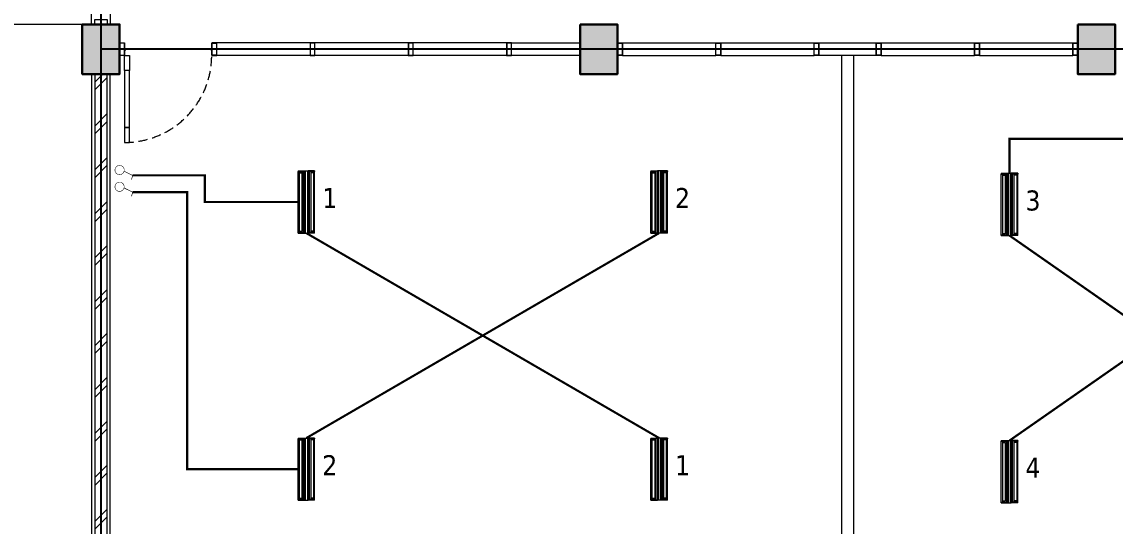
# Model space of a CAD drawing. Header units: millimetres. Extents: x -17012 to 17775, y -5570 to 5430.
# Drawn here: x -6645 to -4888, y 1784 to 2596 of the extents above; entities that cross this region are included whole.
import ezdxf

# ---------------------------------------------------------------- set-up
doc = ezdxf.new("R2010")
doc.units = ezdxf.units.MM
doc.linetypes.add('DASHED2', pattern=[0.375, 0.25, -0.125])
doc.linetypes.add('HIDDEN', pattern=[0.375, 0.25, -0.125])
for name, color, linetype, lineweight in [('ars', 11, 'Continuous', 5), ('dinding', 5, 'Continuous', 15), ('HACH', 252, 'Continuous', 0), ('KOLOM', 1, 'Continuous', 30), ('kus', 63, 'Continuous', 15), ('LAMPU-LISTRIK', 22, 'Continuous', 0), ('lan', 7, 'Continuous', 15), ('Notasi', 2, 'Continuous', 20), ('PARTISI', 190, 'Continuous', 9), ('sol kol', 8, 'Continuous', 0)]:
    doc.layers.add(name, color=color, linetype=linetype, lineweight=lineweight)
doc.layers.add('as', color=1, linetype='Continuous', plot=False)
doc.layers.add('D1', color=1, linetype='Continuous')
doc.styles.add('tahoma', font='tahoma.ttf')

# ---------------------------------------------------------------- blocks, each defined once
blk = doc.blocks.new('K1')
at = {"layer": 'KOLOM'}
blk.add_lwpolyline([(0.2, 0.15), (-0.2, 0.15), (-0.2, -0.15), (0.2, -0.15), (0.2, 0.15)], dxfattribs=at)
blk = doc.blocks.new('P 70')
at = {"linetype": 'HIDDEN', "ltscale": 0.3}
blk.add_lwpolyline([(-0.74, 0.1, -0.414214), (-0.04, 0.8, -1.303225)], format="xyb", dxfattribs=at)
for points in [[(-0.04, 0.8), (-0.08, 0.8), (-0.08, 0.68), (-0.04, 0.68)], [(-0.04, 0.68), (-0.08, 0.68), (-0.08, 0.22), (-0.04, 0.22)], [(-0.04, 0.1), (-0.08, 0.1), (-0.08, 0.22), (-0.04, 0.22)], [(-0.7351, 0.06), (-0.74, 0.06), (-0.74, 0.0615), (-0.74, 0.1), (-0.78, 0.1), (-0.78, 0), (-0.74, 0), (-0.74, 0.0565), (-0.7351, 0.0583)], [(-0.742, 0.002), (-0.778, 0.002), (-0.778, 0.098), (-0.742, 0.098)], [(-0.0449, 0.06), (-0.04, 0.06), (-0.04, 0.0615), (-0.04, 0.1), (0, 0.1), (0, 0), (-0.04, 0), (-0.04, 0.0565), (-0.0449, 0.0583)], [(-0.038, 0.002), (-0.002, 0.002), (-0.002, 0.098), (-0.038, 0.098)]]:
    blk.add_lwpolyline(points, close=True)
blk = doc.blocks.new('TL')
at = {"layer": 'LAMPU-LISTRIK', "color": 60, "ltscale": 2}
for p, q in [((2018540, -298573), (2018540, -298677)), ((2018540, -298573), (2018552, -298573)), ((2018552, -298656), (2018540, -298656)), ((2018540, -298677), (2018540, -298734)), ((2019542, -298677), (2018540, -298677)), ((2019542, -298688), (2018540, -298688)), ((2019538, -298656), (2018546, -298656)), ((2018552, -298573), (2018552, -298656)), ((2018563, -298601), (2018552, -298601)), ((2018563, -298604), (2018552, -298604)), ((2018563, -298622), (2018552, -298622)), ((2018563, -298624), (2018552, -298624)), ((2018563, -298597), (2018563, -298629)), ((2019512, -298590), (2018570, -298590)), ((2019512, -298635), (2018570, -298635)), ((2018572, -298590), (2018572, -298635)), ((2019511, -298590), (2019511, -298635)), ((2019519, -298597), (2019519, -298629)), ((2019519, -298601), (2019531, -298601)), ((2019519, -298604), (2019531, -298604)), ((2019519, -298622), (2019531, -298622)), ((2019519, -298624), (2019531, -298624)), ((2019542, -298573), (2019531, -298573)), ((2019531, -298573), (2019531, -298656)), ((2019531, -298656), (2019542, -298656)), ((2019542, -298573), (2019542, -298677)), ((2019542, -298677), (2019542, -298734)), ((2019542, -298723), (2018540, -298723)), ((2018540, -298838), (2018540, -298734)), ((2019542, -298734), (2018540, -298734)), ((2018552, -298755), (2018540, -298755)), ((2018540, -298838), (2018552, -298838)), ((2018552, -298838), (2018552, -298755)), ((2018563, -298787), (2018552, -298787)), ((2018563, -298790), (2018552, -298790)), ((2018563, -298807), (2018552, -298807)), ((2018563, -298810), (2018552, -298810)), ((2018563, -298814), (2018563, -298782)), ((2019512, -298776), (2018570, -298776)), ((2019512, -298821), (2018570, -298821)), ((2018572, -298821), (2018572, -298776)), ((2019511, -298821), (2019511, -298776)), ((2019519, -298814), (2019519, -298782)), ((2019519, -298787), (2019531, -298787)), ((2019519, -298790), (2019531, -298790)), ((2019519, -298807), (2019531, -298807)), ((2019519, -298810), (2019531, -298810)), ((2019531, -298838), (2019531, -298755)), ((2019531, -298755), (2019542, -298755)), ((2019542, -298838), (2019531, -298838)), ((2019542, -298838), (2019542, -298734))]:
    blk.add_line(p, q, dxfattribs=at)
at = {"layer": 'LAMPU-LISTRIK', "color": 60}
for p, q in [((2018552, -298573), (2019531, -298573)), ((2018552, -298755), (2019531, -298755)), ((2018552, -298838), (2019531, -298838))]:
    blk.add_line(p, q, dxfattribs=at)
at = {"layer": 'LAMPU-LISTRIK', "color": 60, "ltscale": 2}
for centre, start, end in [((2018570, -298597), 90, 180), ((2018570, -298629), 180, 270), ((2019512, -298597), 0, 90), ((2019512, -298629), 270, 0), ((2018570, -298782), 90, 180), ((2018570, -298814), 180, 270), ((2019512, -298782), 0, 90), ((2019512, -298814), 270, 0)]:
    blk.add_arc(centre, 6.78, start, end, dxfattribs=at)
blk = doc.blocks.new('GEH')
at = {"layer": 'D1', "color": 60, "const_width": 8.16}
for points in [[(2070636, -300082), (2070659, -299965)], [(2070659, -299965), (2070712, -299965)]]:
    blk.add_lwpolyline(points, dxfattribs=at)
at = {"layer": 'D1', "color": 60, "const_width": 6.12}
for points in [[(2070579, -300138, -0.991808), (2070694, -300139)], [(2070579, -300139, 0.991808), (2070694, -300138)]]:
    blk.add_lwpolyline(points, format="xyb", dxfattribs=at)

msp = doc.modelspace()

# ---------------------------------------------------------------- hatches: boundary and pattern name
at = {"layer": 'ars'}
h = msp.add_hatch(dxfattribs=at)
h.set_pattern_fill('TEMBOK', color=256, scale=50)
h.set_pattern_definition([(45, (-5717.746, 1611.834), (-35.3553, 35.3553), []), (45, (-5705.246, 1611.834), (-35.3553, 35.3553), [])])
h.paths.add_polyline_path([(-6507.7, 1691.8), (-6507.7, 2511.8), (-6527.7, 2511.8), (-6527.7, 1691.8)])
at = {"layer": 'sol kol'}
for points in [[(-6547.7, 2591.8), (-6547.7, 2511.8), (-6487.7, 2511.8), (-6487.7, 2591.8)], [(-5747.7, 2591.8), (-5747.7, 2511.8), (-5687.7, 2511.8), (-5687.7, 2591.8)], [(-4947.7, 2591.8), (-4947.7, 2511.8), (-4887.7, 2511.8), (-4887.7, 2591.8)]]:
    msp.add_hatch(color=256, dxfattribs=at).paths.add_polyline_path(points)

# ---------------------------------------------------------------- linework, layer by layer
at = {"layer": 'ars'}
msp.add_lwpolyline([(-6507.7, 1691.8), (-6507.7, 2511.8), (-6527.7, 2511.8), (-6527.7, 1691.8)], close=True, dxfattribs=at)
at = {"layer": 'as'}
msp.add_line((-6517.7, 3851.8), (-6517.7, 1651.8), dxfattribs=at)
for points in [[(-6517.7, 3851.8), (-6517.7, 1651.8)], [(-5717.7, 2551.8), (-6517.7, 2551.8)], [(-4317.7, 2551.8), (-5717.7, 2551.8)]]:
    msp.add_lwpolyline(points, dxfattribs=at)
at = {"layer": 'dinding'}
msp.add_lwpolyline([(-6502.7, 1691.8), (-6502.7, 2511.8), (-6532.7, 2511.8), (-6532.7, 1691.8)], close=True, dxfattribs=at)
at = {"layer": 'HACH', "color": 6, "linetype": 'DASHED2', "ltscale": 90, "const_width": 3.5}
for points in [[(-5057.4, 2352.1), (-5057.4, 2407.6), (-4711.5, 2407.6), (-4711.5, 2506.3)], [(-6466.8, 2348.8), (-6350.7, 2348.8), (-6350.7, 2306), (-6200.8, 2306)], [(-6466.8, 2321.8), (-6379.2, 2321.8), (-6379.2, 1876.1), (-6199.1, 1876.1), (-6199.1, 1876.1)], [(-6187.6, 2255.9), (-5620.7, 1926.2)], [(-6187.6, 1926.2), (-5620.7, 2255.9)], [(-5057.4, 2251.9), (-4585.1, 1922.2)], [(-4585.1, 2251.9), (-5057.4, 1922.2)]]:
    msp.add_lwpolyline(points, dxfattribs=at)
at = {"layer": 'kus'}
for p, q in [((-6181.7, 2561.8), (-6331.7, 2561.8)), ((-6023.7, 2561.8), (-6173.7, 2561.8)), ((-5865.7, 2561.8), (-6015.7, 2561.8)), ((-5679.7, 2561.8), (-5529.7, 2561.8)), ((-5521.7, 2561.8), (-5371.7, 2561.8)), ((-5263.7, 2561.8), (-5113.7, 2561.8)), ((-5105.7, 2561.8), (-4955.7, 2561.8)), ((-6181.7, 2541.8), (-6331.7, 2541.8)), ((-6023.7, 2541.8), (-6173.7, 2541.8)), ((-5865.7, 2541.8), (-6015.7, 2541.8)), ((-5679.7, 2541.8), (-5529.7, 2541.8)), ((-5521.7, 2541.8), (-5371.7, 2541.8)), ((-5263.7, 2541.8), (-5113.7, 2541.8)), ((-5105.7, 2541.8), (-4955.7, 2541.8))]:
    msp.add_line(p, q, dxfattribs=at)
at = {"layer": 'kus', "linetype": 'HIDDEN'}
for p, q in [((-6181.7, 2551.8), (-6331.7, 2551.8)), ((-6023.7, 2551.8), (-6173.7, 2551.8)), ((-5865.7, 2551.8), (-6015.7, 2551.8)), ((-5679.7, 2551.8), (-5529.7, 2551.8)), ((-5521.7, 2551.8), (-5371.7, 2551.8)), ((-5263.7, 2551.8), (-5113.7, 2551.8)), ((-5105.7, 2551.8), (-4955.7, 2551.8))]:
    msp.add_line(p, q, dxfattribs=at)
at = {"layer": 'kus'}
for points in [[(-6527.7, 2591.8), (-6527.7, 2599.8), (-6507.7, 2599.8), (-6507.7, 2591.8)], [(-6181.7, 2541.8), (-6173.7, 2541.8), (-6173.7, 2561.8), (-6181.7, 2561.8)], [(-6181.3, 2542.2), (-6174.1, 2542.2), (-6174.1, 2561.4), (-6181.3, 2561.4)], [(-6023.7, 2541.8), (-6015.7, 2541.8), (-6015.7, 2561.8), (-6023.7, 2561.8)], [(-6023.3, 2542.2), (-6016.1, 2542.2), (-6016.1, 2561.4), (-6023.3, 2561.4)], [(-5865.7, 2541.8), (-5857.7, 2541.8), (-5857.7, 2561.8), (-5865.7, 2561.8)], [(-5865.3, 2542.2), (-5858.1, 2542.2), (-5858.1, 2561.4), (-5865.3, 2561.4)], [(-5679.7, 2541.8), (-5687.7, 2541.8), (-5687.7, 2561.8), (-5679.7, 2561.8)], [(-5680.1, 2542.2), (-5687.3, 2542.2), (-5687.3, 2561.4), (-5680.1, 2561.4)], [(-5521.7, 2541.8), (-5529.7, 2541.8), (-5529.7, 2561.8), (-5521.7, 2561.8)], [(-5522.1, 2542.2), (-5529.3, 2542.2), (-5529.3, 2561.4), (-5522.1, 2561.4)], [(-5363.7, 2541.8), (-5371.7, 2541.8), (-5371.7, 2561.8), (-5363.7, 2561.8)], [(-5364.1, 2542.2), (-5371.3, 2542.2), (-5371.3, 2561.4), (-5364.1, 2561.4)], [(-5263.7, 2541.8), (-5271.7, 2541.8), (-5271.7, 2561.8), (-5263.7, 2561.8)], [(-5264.1, 2542.2), (-5271.3, 2542.2), (-5271.3, 2561.4), (-5264.1, 2561.4)], [(-5105.7, 2541.8), (-5113.7, 2541.8), (-5113.7, 2561.8), (-5105.7, 2561.8)], [(-5106.1, 2542.2), (-5113.3, 2542.2), (-5113.3, 2561.4), (-5106.1, 2561.4)], [(-4947.7, 2541.8), (-4955.7, 2541.8), (-4955.7, 2561.8), (-4947.7, 2561.8)], [(-4948.1, 2542.2), (-4955.3, 2542.2), (-4955.3, 2561.4), (-4948.1, 2561.4)]]:
    msp.add_lwpolyline(points, close=True, dxfattribs=at)
at = {"layer": 'lan'}
msp.add_lwpolyline([(-6547.7, 2591.8), (-6692.7, 2591.8), (-6692.7, 2911.8)], dxfattribs=at)
msp.add_lwpolyline([(-6532.7, 2591.8), (-6532.7, 2911.8), (-6502.7, 2911.8), (-6502.7, 2591.8)], close=True, dxfattribs=at)
at = {"layer": 'PARTISI'}
for points in [[(-5857.7, 2561.8), (-5747.7, 2561.8), (-5747.7, 2541.8), (-5857.7, 2541.8)], [(-5363.7, 2561.8), (-5271.7, 2561.8), (-5271.7, 2541.8), (-5363.7, 2541.8)], [(-5327.7, 1666.8), (-5307.7, 1666.8), (-5307.7, 2541.8), (-5327.7, 2541.8)]]:
    msp.add_lwpolyline(points, close=True, dxfattribs=at)

# ---------------------------------------------------------------- block references
at = {"layer": 'D1'}
for name, p, xscale, yscale, zscale, rotation in [('GEH', (100969.3, 252226.8), 0.130000000054641, 0.1299999998882413, 0.13, 254.977305242579), ('TL', (-36058.1, -199598.1), 0.09999999997671694, 0.09999999997671694, 0.1, 90), ('TL', (24249.9, -199598.1), -0.09999999997671694, 0.09999999997671694, 0.1, 270), ('GEH', (100969.3, 252199.9), 0.130000000054641, 0.1299999998882413, 0.13, 254.977305242579), ('TL', (-34928, -199602.1), 0.09999999997671694, 0.09999999997671694, 0.1, 90), ('TL', (-36058.1, -200028), 0.09999999997671694, 0.09999999997671694, 0.1, 90), ('TL', (24249.9, -200028), -0.09999999997671694, 0.09999999997671694, 0.1, 270), ('TL', (-34928, -200032), 0.09999999997671694, 0.09999999997671694, 0.1, 90)]:
    msp.add_blockref(name, p, dxfattribs=dict(at, xscale=xscale, yscale=yscale, zscale=zscale, rotation=rotation))
at = {"layer": 'KOLOM', "xscale": 200, "yscale": 200, "zscale": 200, "rotation": 90}
for p in [(-6517.7, 2551.8), (-5717.7, 2551.8), (-4917.7, 2551.8)]:
    msp.add_blockref('K1', p, dxfattribs=at)
at = {"layer": 'kus', "xscale": 200, "yscale": 200, "zscale": 200, "rotation": 180.0000000287148}
msp.add_blockref('P 70', (-6487.7, 2561.8), dxfattribs=at)

# ---------------------------------------------------------------- texts
at = {"layer": 'Notasi', "color": 3, "style": 'tahoma'}
for s, p in [('1', (-6162, 2296.3)), ('2', (-5595.1, 2296.3)), ('3', (-5031.9, 2292.3)), ('2', (-6162, 1866.4)), ('1', (-5595.1, 1866.4)), ('4', (-5031.9, 1862.4))]:
    msp.add_text(s, height=32.2, dxfattribs=at).set_placement(p)

doc.saveas('drawing.dxf')
